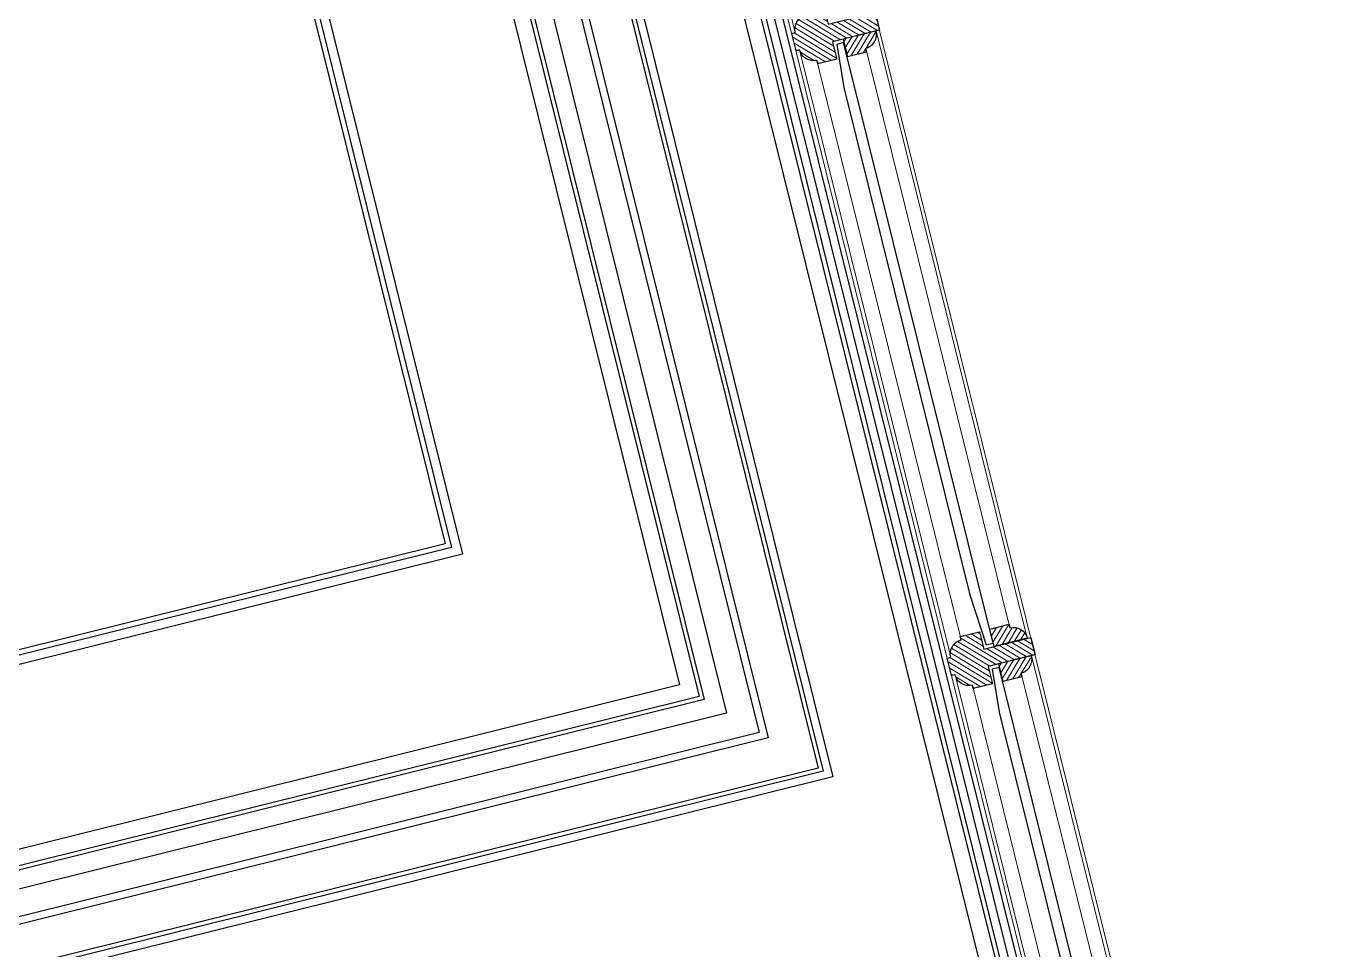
# Model space of a CAD drawing. Header units: inches. Extents: x 122939 to 389145, y 29603 to 574065.
# Drawn here: x 381428 to 382161, y 517145 to 517660 of the extents above; entities that cross this region are included whole.
import ezdxf

# ---------------------------------------------------------------- set-up
doc = ezdxf.new("R2010")
doc.units = ezdxf.units.IN
doc.header["$MEASUREMENT"] = 0
doc.layers.add('gypsum', color=31, linetype='Continuous')
pattern_1 = [(135, (-7074.547, -1700.9716), (-1.76776695, -1.76776695), [])]

# ---------------------------------------------------------------- blocks, each defined once
blk = doc.blocks.new('A$Cbb0e4884')
at = {"lineweight": 0}
h = blk.add_hatch(dxfattribs=at)
h.set_pattern_fill('ANSI31', color=8, scale=20)
h.set_pattern_definition([(45, (-7074.547, -1341.8116), (-1.76776695, 1.76776695), [])])
edge = h.paths.add_edge_path()
edge.add_line((13, 1379.52), (40, 1379.52))
edge.add_line((40, 1379.52), (40, 1369.52))
edge.add_line((40, 1369.52), (51, 1369.52))
edge.add_line((51, 1369.52), (51, 1371.52))
edge.add_arc((51, 1379.52), 8, 270, 360)
edge.add_line((59, 1379.52), (61, 1379.52))
edge.add_line((61, 1379.52), (61, 1389.52))
edge.add_line((61, 1389.52), (59, 1389.52))
edge.add_arc((51, 1389.52), 8, 0, 90)
edge.add_line((51, 1397.52), (51, 1399.52))
edge.add_line((51, 1399.52), (40, 1399.52))
edge.add_line((40, 1399.52), (40, 1389.52))
edge.add_line((40, 1389.52), (13, 1389.52))
edge.add_line((13, 1389.52), (13, 1379.52))
h = blk.add_hatch(dxfattribs=at)
h.set_pattern_fill('ANSI31', color=8, scale=20, angle=90)
h.set_pattern_definition([(135, (-7074.547, -1341.8116), (-1.76776695, -1.76776695), [])])
edge = h.paths.add_edge_path()
edge.add_line((15, 1379.52), (34, 1379.52))
edge.add_line((34, 1379.52), (34, 1369.52))
edge.add_line((34, 1369.52), (23, 1369.52))
edge.add_line((23, 1369.52), (23, 1371.52))
edge.add_arc((23, 1379.52), 8, 180, 270, ccw=False)
h = blk.add_hatch(dxfattribs=at)
h.set_pattern_fill('ANSI31', color=8, scale=20)
h.set_pattern_definition([(45, (-7074.547, -1700.9716), (-1.76776695, 1.76776695), [])])
edge = h.paths.add_edge_path()
edge.add_line((13, 1020.36), (40, 1020.36))
edge.add_line((40, 1020.36), (40, 1010.36))
edge.add_line((40, 1010.36), (51, 1010.36))
edge.add_line((51, 1010.36), (51, 1012.36))
edge.add_arc((51, 1020.36), 8, 270, 360)
edge.add_line((59, 1020.36), (61, 1020.36))
edge.add_line((61, 1020.36), (61, 1030.36))
edge.add_line((61, 1030.36), (59, 1030.36))
edge.add_arc((51, 1030.36), 8, 0, 90)
edge.add_line((51, 1038.36), (51, 1040.36))
edge.add_line((51, 1040.36), (40, 1040.36))
edge.add_line((40, 1040.36), (40, 1030.36))
edge.add_line((40, 1030.36), (13, 1030.36))
edge.add_line((13, 1030.36), (13, 1020.36))
h = blk.add_hatch(dxfattribs=at)
h.set_pattern_fill('ANSI31', color=8, scale=20, angle=90)
h.set_pattern_definition(pattern_1)
edge = h.paths.add_edge_path()
edge.add_line((15, 1030.36), (34, 1030.36))
edge.add_line((34, 1030.36), (34, 1040.36))
edge.add_line((34, 1040.36), (23, 1040.36))
edge.add_line((23, 1040.36), (23, 1038.36))
edge.add_arc((23, 1030.36), 8, 90, 180)
h = blk.add_hatch(dxfattribs=at)
h.set_pattern_fill('ANSI31', color=8, scale=20, angle=90)
h.set_pattern_definition(pattern_1)
edge = h.paths.add_edge_path()
edge.add_line((15, 1020.36), (34, 1020.36))
edge.add_line((34, 1020.36), (34, 1010.36))
edge.add_line((34, 1010.36), (23, 1010.36))
edge.add_line((23, 1010.36), (23, 1012.36))
edge.add_arc((23, 1020.36), 8, 180, 270, ccw=False)
at = {"color": 8, "lineweight": 0}
for p, q in [((13, 312.04), (13, 2457, 0)), ((61, 312.04), (61, 2457, 0)), ((59, 1738.68), (59, 1389.52)), ((15, 1379.52), (15, 1030.36)), ((59, 1379.52), (59, 1030.36)), ((23, 1371.52), (23, 1038.36)), ((51, 1371.52), (51, 1038.36)), ((15, 1020.36, 0), (15, 671.2, 0)), ((59, 1020.36, 0), (59, 671.2, 0)), ((23, 1012.36, 0), (23, 679.2, 0)), ((51, 1012.36, 0), (51, 679.2, 0))]:
    blk.add_line(p, q, dxfattribs=at)
at = {"color": 8, "lineweight": -2, "elevation": 0}
for points in [[(13, 1379.52), (40, 1379.52), (40, 1369.52), (51, 1369.52), (51, 1371.52, 0.414214), (59, 1379.52), (61, 1379.52), (61, 1389.52), (59, 1389.52, 0.414214), (51, 1397.52), (51, 1399.52), (40, 1399.52), (40, 1389.52), (13, 1389.52)], [(13, 1020.36), (40, 1020.36), (40, 1010.36), (51, 1010.36), (51, 1012.36, 0.414214), (59, 1020.36), (61, 1020.36), (61, 1030.36), (59, 1030.36, 0.414214), (51, 1038.36), (51, 1040.36), (40, 1040.36), (40, 1030.36), (13, 1030.36)]]:
    blk.add_lwpolyline(points, format="xyb", close=True, dxfattribs=at)
for points in [[(15, 1379.52), (34, 1379.52), (34, 1369.52), (23, 1369.52), (23, 1371.52, -0.414214), (15, 1379.52, 1)], [(15, 1030.36), (34, 1030.36), (34, 1040.36), (23, 1040.36), (23, 1038.36, 0.414214), (15, 1030.36, -1)], [(15, 1020.36), (34, 1020.36), (34, 1010.36), (23, 1010.36), (23, 1012.36, -0.414214), (15, 1020.36, 1)]]:
    blk.add_lwpolyline(points, format="xyb", dxfattribs=at)
at = {"color": 8, "elevation": 0}
for points in [[(40.17, 1061.61), (38.17, 1032.36), (34.17, 1032.36), (34.17, 1377.52), (38.17, 1377.52), (40.17, 1353.27)], [(40.17, 697.45), (38.17, 673.2), (34.17, 673.2), (34.17, 1018.36), (38.17, 1018.36), (40.17, 994.11)]]:
    blk.add_lwpolyline(points, close=True, dxfattribs=at)

msp = doc.modelspace()

# ---------------------------------------------------------------- linework, layer by layer
at = {"layer": 'gypsum'}
for p, q in [((381527.244, 518874.578, -0.002), (382142.552, 516401.455, -0.005)), ((381539.669, 518861.958, -0.002), (382151.297, 516403.631, -0.007)), ((381554.255, 518814.184, -0.002), (382132.336, 516490.948, -0.006)), ((381560.539, 518808.017, -0.002), (382135.13, 516498.555, -0.006)), ((381566.949, 518800.926, 0), (382138.709, 516502.838, -0.006))]:
    msp.add_line(p, q, dxfattribs=at)
at = {"layer": 'gypsum', "elevation": 0.001}
for points in [[(381877.602, 517241.139), (381254.585, 517086.134), (380846.955, 518724.53), (381469.972, 518879.535)], [(381872.346, 517244.301), (381257.747, 517091.39), (380852.211, 518721.368), (381466.81, 518874.279)], [(381869.53, 517245.995), (381259.441, 517094.206), (380855.027, 518719.674), (381465.116, 518871.463)], [(381841.516, 517262.846), (381276.293, 517122.22), (380883.041, 518702.822), (381448.265, 518843.449)], [(381836.54, 517265.84), (381279.286, 517127.196), (380888.018, 518699.829), (381445.271, 518838.473)], [(381818.342, 517276.787), (381290.233, 517145.394), (380906.216, 518688.882), (381434.324, 518820.275)], [(381805.921, 517284.258), (381297.704, 517157.815), (380918.636, 518681.411), (381426.853, 518807.854)], [(381803.039, 517285.992), (381299.438, 517160.696), (380921.518, 518679.677), (381425.12, 518804.972)], [(381792.213, 517292.504), (381305.95, 517171.523), (380932.345, 518673.164), (381418.607, 518794.146)], [(381671.027, 517365.402), (381378.848, 517292.709), (381053.53, 518600.267), (381345.709, 518672.96)], [(381664.977, 517369.042), (381382.488, 517298.759), (381059.581, 518596.627), (381342.069, 518666.91)], [(381661.341, 517371.229), (381384.675, 517302.395), (381063.216, 518594.44), (381339.882, 518663.274)]]:
    msp.add_lwpolyline(points, close=True, dxfattribs=at)

# ---------------------------------------------------------------- block references
at = {"xscale": -1, "rotation": 13.97142328303175}
msp.add_blockref('A$Cbb0e4884', (382249.443, 516322.23, -0.002), dxfattribs=at)

doc.saveas('drawing.dxf')
